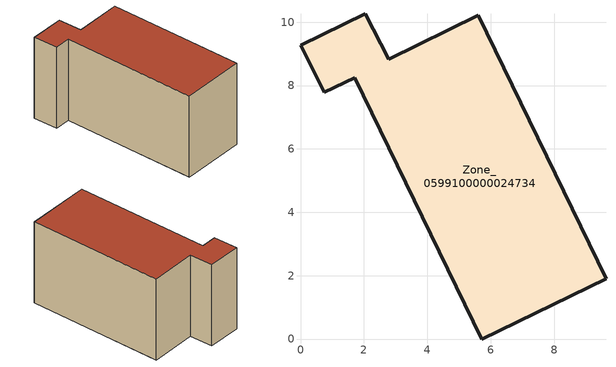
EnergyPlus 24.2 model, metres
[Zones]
Zone_0599100000024734
 floor ground (C_G): 0,9.27 2.05,10.26 2.78,8.83 5.61,10.22 9.64,1.91 5.72,0 1.71,8.25 0.74,7.78 z0
 wall outside (C_F): 2.05,10.26 0,9.27 0.74,7.78 1.71,8.25 5.72,0 9.64,1.91 5.61,10.22 2.78,8.83 2.05,10.26 z0:5.77
 roof outside (C_R): 5.72,0 9.64,1.91 5.61,10.22 2.78,8.83 2.05,10.26 0,9.27 0.74,7.78 1.71,8.25 z5.77
[BUILDING]
Pand.0599100000024734: North Axis=0; Terrain=City; Loads Convergence Tolerance Value=0.04; Temperature Convergence Tolerance Value=0.4; Solar Distribution=FullExterior; Maximum Number of Warmup Days=25; Minimum Number of Warmup Days=1
[Site:Location]
Rotterdam.The.Hague.AP_ZH_NLD Design_Conditions: Latitude=51.96; Longitude=4.45; Time Zone=1; Elevation=-4.5
[SITE:GROUNDTEMPERATURE:BUILDINGSURFACE]
18, 18, 18, 18, 18, 18, 18, 18, 18, 18, 18, 18
[MATERIAL] Thermal Absorptance=0.9; Solar Absorptance=0.7; Visible Absorptance=0.7
Name | Roughness | Thickness | Conductivity | Density | Specific Heat
G.TI.1946-1964 | MediumSmooth | 0.15 | 1 | 540 | 1210
F.TI.1946-1964 | Rough | 0.3 | 0.857143 | 1920 | 840
R.TI.1946-1964 | MediumRough | 0.2 | 0.277778 | 1500 | 1000
[CONSTRUCTION]
C_G: G.TI.1946-1964
C_F: F.TI.1946-1964
C_R: R.TI.1946-1964
[ZONE]
Zone_0599100000024734: Type=1; Multiplier=1; Ceiling Height=Autocalculate; Volume=Autocalculate; Floor Area=autocalculate; Part of Total Floor Area=Yes
[ZONEINFILTRATION:DESIGNFLOWRATE]
Infil_Zone_0599100000024734: Zone or ZoneList or Space or SpaceList=Zone_0599100000024734; Schedule=AlwaysOn; Design Flow Rate Calculation Method=Flow/Area; Flow Rate per Floor Area=0.003; Constant Term Coefficient=1; Temperature Term Coefficient=0; Velocity Term Coefficient=0; Velocity Squared Term Coefficient=0
[HVACTEMPLATE:ZONE:IDEALLOADSAIRSYSTEM]
Zone_0599100000024734: Maximum Heating Supply Air Temperature=50; Minimum Cooling Supply Air Temperature=13; Maximum Heating Supply Air Humidity Ratio=0.0156; Minimum Cooling Supply Air Humidity Ratio=0.0077; Heating Limit=NoLimit; Cooling Limit=NoLimit; Dehumidification Control Type=ConstantSensibleHeatRatio; Cooling Sensible Heat Ratio=0.7; Dehumidification Setpoint=60; Humidification Control Type=None; Humidification Setpoint=30; Outdoor Air Method=None; Outdoor Air Flow Rate per Person=0.00944; Outdoor Air Flow Rate per Zone Floor Area=0; Outdoor Air Flow Rate per Zone=0; Demand Controlled Ventilation Type=None; Outdoor Air Economizer Type=NoEconomizer; Heat Recovery Type=None; Sensible Heat Recovery Effectiveness=0.7; Latent Heat Recovery Effectiveness=0.65
[ZONECONTROL:THERMOSTAT]
ThermostatControl_Zone_0599100000024734: Zone or ZoneList=Zone_0599100000024734; Control Type Schedule=DualSetpointControlType; Control 1=Thermostat_Zone_0599100000024734; Temperature Difference Between Cutout And Setpoint=0
[THERMOSTATSETPOINT:DUALSETPOINT]
Thermostat_Zone_0599100000024734: Heating Setpoint Temperature Schedule=HeatingSetpoint_Zone_0599100000024734; Cooling Setpoint Temperature Schedule=CoolingSetpoint_Zone_0599100000024734
[SCHEDULE:COMPACT]
HeatingSetpoint_Zone_0599100000024734: Through: 12/31, For: AllDays, Until: 24:00, 21
CoolingSetpoint_Zone_0599100000024734: Through: 12/31, For: AllDays, Until: 24:00, 24
DualSetpointControlType: Through: 12/31, For: AllDays, Until: 24:00, 4
AlwaysOn: Through: 12/31, For: AllDays, Until: 24:00, 1
